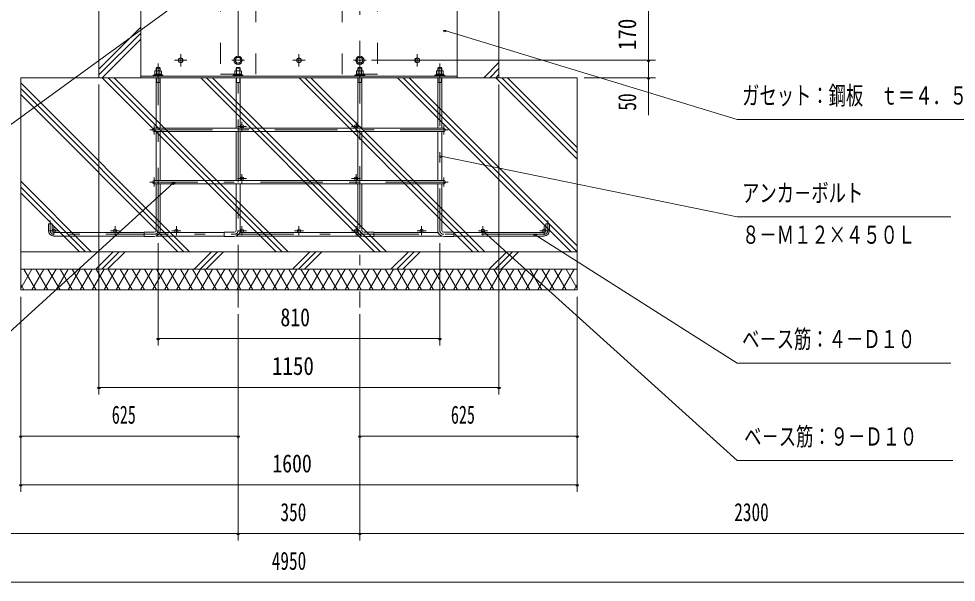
# Model space of a CAD drawing. Units: millimetres, scale not verified, with parts at other scales. Extents: x -34836 to 34836, y -16800 to 16800.
# Drawn here: x 18567 to 29349, y -5008 to 1469 of the extents above; entities that cross this region are included whole.
import ezdxf
from ezdxf.enums import TextEntityAlignment as Align

# ---------------------------------------------------------------- set-up
doc = ezdxf.new("R2010")
doc.units = ezdxf.units.MM
doc.header["$LTSCALE"] = 60
doc.linetypes.add('USER2', pattern=[10, 4, -6])
doc.linetypes.add('USER3', pattern=[24, 12, -5, 2, -5])
for name, color, linetype, lineweight in [('0-6_2-02BOLD', 7, 'Continuous', 18), ('0-7_2-12HIDDEN', 3, 'USER2', 18), ('0-8_2-22CENTER', 3, 'USER3', 18), ('0-9_2-42THIN', 4, 'Continuous', 18), ('0-A_2-52DIM', 3, 'Continuous', 18), ('0-B_2-62HATCH', 2, 'Continuous', 18)]:
    doc.layers.add(name, color=color, linetype=linetype, lineweight=lineweight)
doc.styles.add('ＭＳ ゴシック', font='')
doc.styles.get('ＭＳ ゴシック').set_extended_font_data('MS Gothic')

msp = doc.modelspace()

# ---------------------------------------------------------------- linework, layer by layer
at = {"layer": '0-6_2-02BOLD'}
for p, q in [((19490.11, 791.89), (19490.11, 1791.89)), ((20150.48, 867.48), (20150.48, 831.09)), ((20189.74, 831.09), (20189.74, 867.48)), ((21114.1, 900.26), (21066.1, 900.26)), ((21070.47, 867.48), (21070.47, 831.09)), ((21109.73, 831.09), (21109.73, 867.48)), ((22514.1, 900.26), (22466.11, 900.26)), ((22470.48, 831.09), (22470.48, 867.48)), ((22509.74, 867.48), (22509.74, 831.09)), ((23386.1, 900.26), (23434.1, 900.26)), ((23390.47, 831.09), (23390.47, 867.48)), ((23429.73, 867.48), (23429.73, 831.09)), ((23610.11, 809.89), (19970.1, 809.89)), ((20114.1, 809.89), (20114.1, 819.09)), ((20146.11, 211.89), (20146.11, 791.89)), ((20158.11, 819.09), (20170.11, 831.09)), ((20182.1, 831.09), (20170.11, 819.09)), ((20194.11, 791.89), (20194.11, 211.89)), ((20213.11, 819.09), (20213.11, 831.09)), ((21034.1, 819.09), (21034.1, 809.89)), ((21066.1, 791.89), (21066.1, 211.89)), ((21090.1, 831.09), (21078.11, 819.09)), ((21090.1, 819.09), (21102.1, 831.09)), ((21114.1, 211.89), (21114.1, 791.89)), ((21133.1, 831.09), (21133.1, 819.09)), ((22447.1, 819.09), (22447.1, 831.09)), ((22466.11, 791.89), (22466.11, 211.89)), ((22478.11, 831.09), (22490.11, 819.09)), ((22502.1, 819.09), (22490.11, 831.09)), ((22514.1, 211.89), (22514.1, 791.89)), ((22546.11, 809.89), (22546.11, 819.09)), ((23386.1, 211.89), (23386.1, 791.89)), ((23398.11, 831.09), (23410.1, 819.09)), ((23422.11, 819.09), (23410.1, 831.09)), ((23434.1, 791.89), (23434.1, 211.89)), ((23466.1, 819.09), (23466.1, 809.89)), ((20194.11, 737.89), (20146.11, 737.89)), ((21066.1, 737.89), (21114.1, 737.89)), ((22514.1, 737.89), (22466.11, 737.89)), ((23434.1, 737.89), (23386.1, 737.89)), ((23454.11, 211.89), (20126.11, 211.89)), ((20126.11, 171.89), (23454.11, 171.89)), ((20146.11, -388.11), (20146.11, 171.89)), ((20194.11, 171.89), (20194.11, -388.11)), ((21066.1, 171.89), (21066.1, -388.11)), ((21114.1, -388.11), (21114.1, 171.89)), ((22466.12, 171.89), (22466.12, -388.11)), ((22514.12, -388.11), (22514.12, 171.89)), ((23386.11, -388.11), (23386.11, 171.89)), ((23434.11, 171.89), (23434.11, -388.11)), ((23454.11, -388.11), (20126.11, -388.11)), ((20126.11, -428.11), (23454.11, -428.11)), ((20146.11, -964.11), (20146.11, -428.11)), ((20194.11, -428.11), (20194.11, -964.11)), ((21066.1, -428.11), (21066.1, -964.11)), ((21114.1, -964.11), (21114.1, -428.11)), ((22466.11, -428.11), (22466.11, -964.11)), ((22514.1, -964.11), (22514.1, -428.11)), ((23386.1, -964.11), (23386.1, -428.11)), ((23434.1, -428.11), (23434.1, -964.11)), ((18950.1, -888.11), (18950.1, -968.11)), ((24670.11, -968.11), (24670.11, -888.11)), ((18970.1, -988.11), (20010.1, -988.11)), ((20010.1, -1028.11), (18970.1, -1028.11)), ((20930.1, -1028.11), (20149.08, -1028.11)), ((20189.73, -988.11), (20930.1, -988.11)), ((21069.08, -1028.11), (22511.13, -1028.11)), ((22470.49, -988.11), (21109.72, -988.11)), ((22650.11, -988.11), (23390.48, -988.11)), ((23431.13, -1028.11), (22650.11, -1028.11)), ((24610.11, -988.11), (23570.1, -988.11)), ((23570.1, -1028.11), (24610.11, -1028.11)), ((24990.11, -1208.11), (18590.1, -1208.11)), ((18590.1, -1408.11), (24990.11, -1408.11))]:
    msp.add_line(p, q, dxfattribs=at)
for points in [[(19970.1, 791.89), (19970.1, 1791.89), (23610.11, 1791.89), (23610.11, 791.89)], [(24090.1, 791.89), (24090.1, 1791.89), (31690.11, 1791.89)], [(20130.85, 831.09), (20130.85, 867.48), (20137.11, 871.09), (20203.11, 871.09), (20209.37, 867.48), (20209.37, 831.09)], [(20146.11, 900.26), (20154.1, 908.27), (20186.11, 908.27), (20194.11, 900.26)], [(20194.11, 871.09), (20194.11, 900.26), (20146.11, 900.26), (20146.11, 871.09)], [(21050.84, 831.09), (21050.84, 867.48), (21057.1, 871.09), (21123.1, 871.09), (21129.36, 867.48), (21129.36, 831.09)], [(21114.1, 871.09), (21114.1, 900.26), (21106.1, 908.27), (21074.1, 908.27), (21066.1, 900.26), (21066.1, 871.09)], [(22529.37, 831.09), (22529.37, 867.48), (22523.11, 871.09), (22457.1, 871.09), (22450.84, 867.48), (22450.84, 831.09)], [(22466.11, 871.09), (22466.11, 900.26), (22474.11, 908.27), (22506.11, 908.27), (22514.1, 900.26), (22514.1, 871.09)], [(23370.84, 831.09), (23370.84, 867.48), (23377.1, 871.09), (23443.1, 871.09), (23449.36, 867.48), (23449.36, 831.09)], [(23386.1, 871.09), (23386.1, 900.26), (23394.1, 908.27), (23426.1, 908.27), (23434.1, 900.26), (23434.1, 871.09)], [(20114.1, 819.09), (20226.11, 819.09), (20226.11, 809.89)], [(20213.11, 831.09), (20127.11, 831.09), (20127.11, 819.09)], [(21034.1, 819.09), (21146.11, 819.09), (21146.11, 809.89)], [(21133.1, 831.09), (21047.1, 831.09), (21047.1, 819.09)], [(22546.11, 819.09), (22434.1, 819.09), (22434.1, 809.89)], [(22447.1, 831.09), (22533.11, 831.09), (22533.11, 819.09)], [(23466.1, 819.09), (23354.1, 819.09), (23354.1, 809.89)], [(23367.1, 819.09), (23367.1, 831.09), (23453.1, 831.09), (23453.1, 819.09)], [(18910.1, -968.11), (18910.1, -888.11), (18950.1, -888.11)], [(24670.11, -888.11), (24630.11, -888.11), (24630.11, -968.11)], [(20126.11, -1032.11), (20010.1, -1032.11), (20010.1, -984.11), (20126.11, -984.11)], [(21046.1, -984.11), (20930.1, -984.11), (20930.1, -1032.11), (21046.1, -1032.11)], [(22534.1, -1032.11), (22650.11, -1032.11), (22650.11, -984.11), (22534.1, -984.11)], [(23454.1, -984.11), (23570.1, -984.11), (23570.1, -1032.11), (23454.1, -1032.11)]]:
    msp.add_lwpolyline(points, dxfattribs=at)
for points in [[(21109.73, 957.89), (21070.47, 957.89), (21050.84, 991.89), (21070.47, 1025.89), (21109.73, 1025.89), (21129.36, 991.89)], [(22470.48, 957.89), (22450.84, 991.89), (22470.48, 1025.89), (22509.74, 1025.89), (22529.37, 991.89), (22509.74, 957.89)], [(24990.11, 791.89), (24990.11, -1648.11), (18590.1, -1648.11), (18590.1, 791.89)]]:
    msp.add_lwpolyline(points, close=True, dxfattribs=at)
for centre, radius in [((20430.1, 991.89), 28), ((20430.1, 991.89), 24), ((21090.1, 991.89), 48), ((21090.1, 991.89), 33), ((21790.11, 991.89), 28), ((21790.11, 991.89), 24), ((22490.11, 991.89), 48), ((22490.11, 991.89), 33), ((23150.12, 991.89), 28), ((23150.12, 991.89), 24), ((21134.1, 231.89), 20), ((22446.12, 231.89), 20), ((21134.1, -368.11), 20), ((22446.12, -368.11), 20), ((18970.1, -968.11), 20), ((19675.1, -968.11), 20), ((20380.1, -968.11), 20), ((21134.1, -968.11), 20), ((21790.1, -968.11), 20), ((22446.11, -968.11), 20), ((23200.11, -968.11), 20), ((23905.1, -968.11), 20), ((24610.11, -968.11), 20)]:
    msp.add_circle(centre, radius, dxfattribs=at)
for centre, radius, start, end in [((20140.66, 855.96), 15.13, 49.57008, 90), ((20170.11, 815.97), 55.12, 69.13591, 110.86404), ((20199.55, 855.96), 15.13, 90, 130.42987), ((21060.66, 855.96), 15.13, 49.57008, 90), ((21090.1, 815.97), 55.12, 69.13591, 110.86404), ((21119.55, 855.96), 15.13, 90, 130.42987), ((22460.65, 855.96), 15.13, 49.5701, 90), ((22490.11, 815.97), 55.12, 69.13593, 110.86406), ((22519.55, 855.96), 15.13, 90, 130.42989), ((23380.66, 855.96), 15.13, 49.5701, 90), ((23410.1, 815.97), 55.12, 69.13593, 110.86406), ((23439.55, 855.96), 15.13, 90, 130.42989), ((20126.11, 191.89), 20, 90, 270), ((23454.11, 191.89), 20, 270, 90), ((20126.11, -408.11), 20, 90, 270), ((23454.11, -408.11), 20, 270, 90), ((18970.1, -968.11), 60, 180, 270), ((20126.11, -964.11), 68, 270, 0), ((20126.11, -964.11), 20, 270, 0), ((21046.1, -964.11), 68, 270, 0), ((21046.1, -964.11), 20, 270, 0), ((22534.1, -964.11), 68, 180, 270), ((22534.1, -964.11), 20, 180, 270), ((23454.1, -964.11), 68, 180, 270), ((23454.1, -964.11), 20, 180, 270), ((24610.11, -968.11), 60, 270, 0)]:
    msp.add_arc(centre, radius, start, end, dxfattribs=at)
at = {"layer": '0-7_2-12HIDDEN'}
for points in [[(20886.91, 1791.89), (20886.91, 831.89), (21293.31, 831.89), (21293.31, 1791.89)], [(22693.3, 1791.89), (22693.3, 831.89), (22286.9, 831.89), (22286.9, 1791.89)]]:
    msp.add_lwpolyline(points, dxfattribs=at)
at = {"layer": '0-8_2-22CENTER'}
for p, q in [((21090.1, -1848.11), (21090.1, 9855.89)), ((22490.11, 9855.89), (22490.11, -1848.11)), ((20358.1, 991.89), (20502.1, 991.89)), ((20430.1, 1063.89), (20430.1, 919.89)), ((21018.11, 991.89), (21162.11, 991.89)), ((21718.11, 991.89), (21862.11, 991.89)), ((21790.11, 1063.89), (21790.11, 919.89)), ((22562.1, 991.89), (22418.1, 991.89)), ((23078.12, 991.89), (23222.12, 991.89)), ((23150.12, 1063.89), (23150.12, 919.89)), ((20170.11, -964.11), (20170.11, 956.26)), ((23410.1, 956.26), (23410.1, -964.11)), ((20126.11, 243.89), (20126.11, 139.89)), ((21186.1, 231.89), (21082.1, 231.89)), ((21134.1, 179.89), (21134.1, 283.89)), ((22394.12, 231.89), (22498.12, 231.89)), ((22446.12, 283.89), (22446.12, 179.89)), ((23454.11, 139.89), (23454.11, 243.89)), ((20074.11, 191.89), (23506.11, 191.89)), ((21134.1, -420.11), (21134.1, -316.11)), ((22446.12, -316.11), (22446.12, -420.11)), ((23506.11, -408.11), (20074.11, -408.11)), ((20126.11, -460.11), (20126.11, -356.11)), ((21082.1, -368.11), (21186.1, -368.11)), ((22394.12, -368.11), (22498.12, -368.11)), ((23454.11, -356.11), (23454.11, -460.11)), ((18930.1, -968.11), (18930.1, -848.11)), ((24650.11, -968.11), (24650.11, -848.11)), ((18918.11, -968.11), (19022.11, -968.11)), ((18970.1, -1020.11), (18970.1, -916.11)), ((19623.11, -968.11), (19727.11, -968.11)), ((19675.1, -1020.11), (19675.1, -916.11)), ((20328.1, -968.11), (20432.1, -968.11)), ((20380.1, -1020.11), (20380.1, -916.11)), ((21186.11, -968.11), (21082.1, -968.11)), ((21134.1, -1020.11), (21134.1, -916.11)), ((21842.1, -968.11), (21738.1, -968.11)), ((21790.1, -916.11), (21790.1, -1020.11)), ((22498.11, -968.11), (22394.1, -968.11)), ((22446.11, -1020.11), (22446.11, -916.11)), ((23252.11, -968.11), (23148.11, -968.11)), ((23200.11, -1020.11), (23200.11, -916.11)), ((23853.1, -968.11), (23957.1, -968.11)), ((23905.1, -1020.11), (23905.1, -916.11)), ((24558.1, -968.11), (24662.1, -968.11)), ((24610.11, -916.11), (24610.11, -1020.11)), ((24610.11, -1008.11), (18970.1, -1008.11))]:
    msp.add_line(p, q, dxfattribs=at)
for centre, radius, start, end in [((18970.1, -968.11), 40, 180, 270), ((20126.11, -964.11), 44, 270, 0), ((21046.1, -964.11), 44, 270, 0), ((22534.1, -964.11), 44, 180, 270), ((23454.1, -964.11), 44, 180, 270), ((24610.11, -968.11), 40, 270, 0)]:
    msp.add_arc(centre, radius, start, end, dxfattribs=at)
at = {"layer": '0-9_2-42THIN'}
for p, q in [((20152.11, 871.09), (20152.11, 906.26)), ((20188.1, 906.26), (20188.1, 871.09)), ((21072.11, 906.26), (21072.11, 871.09)), ((21108.1, 871.09), (21108.1, 906.26)), ((22472.11, 871.09), (22472.11, 906.26)), ((22508.1, 906.26), (22508.1, 871.09)), ((23392.11, 906.26), (23392.11, 871.09)), ((23428.11, 871.09), (23428.11, 906.26))]:
    msp.add_line(p, q, dxfattribs=at)
for points in [[(20146.11, 727.5), (20152.11, 737.89), (20152.11, 791.89)], [(20188.1, 791.89), (20188.1, 737.89), (20194.11, 727.5)], [(21072.11, 791.89), (21072.11, 737.89), (21066.1, 727.5)], [(21114.1, 727.5), (21108.1, 737.89), (21108.1, 791.89)], [(22472.11, 791.89), (22472.11, 737.89), (22466.11, 727.5)], [(22514.1, 727.5), (22508.1, 737.89), (22508.1, 791.89)], [(23392.11, 791.89), (23392.11, 737.89), (23386.1, 727.5)], [(23434.1, 727.5), (23428.11, 737.89), (23428.11, 791.89)]]:
    msp.add_lwpolyline(points, dxfattribs=at)
at = {"layer": '0-A_2-52DIM'}
for p, q in [((25810.1, 1671.89), (25810.1, 359.89)), ((23482.61, 1334.06), (23450.61, 1334.06)), ((25890.1, 991.89), (22624.22, 991.89)), ((25826.1, 991.89), (25794.1, 991.89)), ((25890.1, 791.89), (25070.1, 791.89)), ((25826.1, 791.89), (25794.1, 791.89)), ((19490.11, 711.89), (19490.11, -2848.11)), ((24090.1, -2848.11), (24090.1, 711.89)), ((23437.8, -109.28), (23405.8, -109.28)), ((20361.96, -418.24), (20329.96, -418.24)), ((23928.41, -974.42), (23896.41, -974.42)), ((24521.48, -1015.57), (24489.48, -1015.57)), ((20170.11, -2288.11), (20170.11, -1112.11)), ((23410.1, -1112.11), (23410.1, -2288.11)), ((18590.1, -3968.11), (18590.1, -1728.11)), ((24990.11, -3968.11), (24990.11, -1728.11)), ((21090.1, -4528.11), (21090.1, -1925.64)), ((22490.11, -1925.64), (22490.11, -4528.11)), ((20186.11, -2208.11), (20154.11, -2208.11)), ((23410.1, -2208.11), (20170.11, -2208.11)), ((23426.1, -2208.11), (23394.1, -2208.11)), ((19506.11, -2768.11), (19474.11, -2768.11)), ((19490.11, -2768.11), (24090.1, -2768.11)), ((24106.1, -2768.11), (24074.1, -2768.11)), ((18606.1, -3328.11), (18574.1, -3328.11)), ((21090.1, -3328.11), (18590.1, -3328.11)), ((21106.11, -3328.11), (21074.11, -3328.11)), ((22506.11, -3328.11), (22474.11, -3328.11)), ((22490.11, -3328.11), (24990.11, -3328.11)), ((25006.11, -3328.11), (24974.11, -3328.11)), ((18606.1, -3888.11), (18574.1, -3888.11)), ((24990.11, -3888.11), (18590.1, -3888.11)), ((25006.11, -3888.11), (24974.11, -3888.11)), ((31690.11, -4448.11), (11890.1, -4448.11)), ((21106.11, -4448.11), (21074.11, -4448.11)), ((22506.11, -4448.11), (22474.11, -4448.11)), ((31690.11, -5008.11), (11890.1, -5008.11))]:
    msp.add_line(p, q, dxfattribs=at)
for points in [[(15585.51, -41.53), (18065.51, -41.53), (20424.84, 1667.04)], [(23466.61, 1334.06), (26830.1, 311.89), (30006.57, 311.89)], [(29286.58, -808.11), (26830.1, -808.11), (23421.8, -109.28)], [(20345.96, -418.24), (18065.51, -2488.11), (15345.51, -2488.11)], [(23912.41, -974.42), (26830.1, -3608.11), (29310.11, -3608.11)], [(29286.58, -2488.11), (26830.1, -2488.11), (24505.48, -1015.57)]]:
    msp.add_lwpolyline(points, dxfattribs=at)
for centre in [(23466.61, 1334.06), (25810.1, 991.89), (25810.1, 791.89), (23421.8, -109.28), (20345.96, -418.24), (23912.41, -974.42), (24505.48, -1015.57), (20170.11, -2208.11), (23410.1, -2208.11), (19490.11, -2768.11), (24090.1, -2768.11), (18590.1, -3328.11), (21090.11, -3328.11), (22490.11, -3328.11), (24990.11, -3328.11), (18590.1, -3888.11), (24990.11, -3888.11), (21090.11, -4448.11), (22490.11, -4448.11)]:
    msp.add_arc(centre, 16, 180, 0, dxfattribs=at)
at = {"layer": '0-B_2-62HATCH'}
for p, q in [((19970.1, 1371.13), (19490.11, 891.14)), ((19490.11, 823.26), (19970.1, 1303.25)), ((19970.1, 1235.37), (19526.62, 791.89)), ((23916.34, 791.89), (24090.1, 965.65)), ((24090.1, 897.77), (23984.22, 791.89)), ((19528.11, 791.89), (21528.11, -1208.11)), ((21595.99, -1208.11), (19595.99, 791.89)), ((19663.87, 791.89), (21663.87, -1208.11)), ((22659.48, -1208.11), (20659.48, 791.89)), ((20727.36, 791.89), (22727.36, -1208.11)), ((22795.25, -1208.11), (20795.24, 791.89)), ((21790.85, 791.89), (23790.85, -1208.11)), ((23858.73, -1208.11), (21858.73, 791.89)), ((21926.61, 791.89), (23926.61, -1208.11)), ((24922.22, -1208.11), (22922.22, 791.89)), ((22990.1, 791.89), (24990.11, -1208.11)), ((24990.11, -1140.23), (23057.98, 791.89)), ((24052.1, 791.89), (24090.1, 829.89)), ((24053.59, 791.89), (24990.11, -144.63)), ((24121.47, 791.89), (24990.11, -76.74)), ((24990.11, -8.86), (24189.35, 791.89)), ((20532.5, -1208.11), (18590.1, 734.29)), ((18590.1, 666.41), (20464.62, -1208.11)), ((20396.74, -1208.11), (18590.1, 598.52)), ((19401.13, -1208.11), (18590.1, -397.08)), ((18590.1, -464.96), (19333.25, -1208.11)), ((19265.37, -1208.11), (18590.1, -532.85)), ((19453.6, -1408.11), (19653.6, -1208.11)), ((19721.48, -1208.11), (19521.48, -1408.11)), ((19589.36, -1408.11), (19789.36, -1208.11)), ((20784.97, -1208.11), (20584.97, -1408.11)), ((20852.85, -1208.11), (20652.85, -1408.11)), ((20720.73, -1408.11), (20920.73, -1208.11)), ((21916.34, -1208.11), (21716.34, -1408.11)), ((21784.22, -1408.11), (21984.22, -1208.11)), ((21852.1, -1408.11), (22052.1, -1208.11)), ((22847.71, -1408.11), (23047.71, -1208.11)), ((23115.59, -1208.11), (22915.59, -1408.11)), ((22983.47, -1408.11), (23183.47, -1208.11)), ((23979.08, -1408.11), (24179.08, -1208.11)), ((24246.96, -1208.11), (24046.96, -1408.11)), ((24314.84, -1208.11), (24114.85, -1408.11)), ((18718.6, -1408.11), (18590.1, -1630.66)), ((18626.21, -1408.11), (18764.78, -1648.11)), ((18718.59, -1648.11), (18857.16, -1408.11)), ((18903.34, -1648.11), (18764.78, -1408.11)), ((18995.72, -1408.11), (18857.15, -1648.11)), ((18903.34, -1408.11), (19041.91, -1648.11)), ((18995.72, -1648.11), (19134.29, -1408.11)), ((19180.47, -1648.11), (19041.91, -1408.11)), ((19272.85, -1408.11), (19134.29, -1648.11)), ((19180.47, -1408.11), (19319.04, -1648.11)), ((19272.85, -1648.11), (19411.41, -1408.11)), ((19457.6, -1648.11), (19319.04, -1408.11)), ((19549.98, -1408.11), (19411.41, -1648.11)), ((19596.16, -1648.11), (19457.6, -1408.11)), ((19688.54, -1408.11), (19549.98, -1648.11)), ((19734.73, -1648.11), (19596.16, -1408.11)), ((19827.1, -1408.11), (19688.54, -1648.11)), ((19734.73, -1408.11), (19873.3, -1648.11)), ((19827.1, -1648.11), (19965.67, -1408.11)), ((20011.86, -1648.11), (19873.3, -1408.11)), ((20104.23, -1408.11), (19965.67, -1648.11)), ((20011.86, -1408.11), (20150.42, -1648.11)), ((20104.23, -1648.11), (20242.8, -1408.11)), ((20288.98, -1648.11), (20150.42, -1408.11)), ((20381.36, -1408.11), (20242.79, -1648.11)), ((20288.98, -1408.11), (20427.55, -1648.11)), ((20381.36, -1648.11), (20519.92, -1408.11)), ((20566.11, -1648.11), (20427.55, -1408.11)), ((20658.49, -1408.11), (20519.92, -1648.11)), ((20566.11, -1408.11), (20704.68, -1648.11)), ((20658.49, -1648.11), (20797.05, -1408.11)), ((20843.24, -1648.11), (20704.68, -1408.11)), ((20935.62, -1408.11), (20797.05, -1648.11)), ((20843.24, -1408.11), (20981.81, -1648.11)), ((20935.61, -1648.11), (21074.18, -1408.11)), ((21120.37, -1648.11), (20981.81, -1408.11)), ((21212.74, -1408.11), (21074.18, -1648.11)), ((21120.37, -1408.11), (21258.94, -1648.11)), ((21212.74, -1648.11), (21351.31, -1408.11)), ((21397.5, -1648.11), (21258.93, -1408.11)), ((21489.87, -1408.11), (21351.31, -1648.11)), ((21397.5, -1408.11), (21536.06, -1648.11)), ((21489.87, -1648.11), (21628.44, -1408.11)), ((21674.63, -1648.11), (21536.06, -1408.11)), ((21767, -1408.11), (21628.44, -1648.11)), ((21674.63, -1408.11), (21813.19, -1648.11)), ((21767, -1648.11), (21905.57, -1408.11)), ((21951.76, -1648.11), (21813.19, -1408.11)), ((22044.13, -1408.11), (21905.57, -1648.11)), ((21951.75, -1408.11), (22090.32, -1648.11)), ((22044.13, -1648.11), (22182.69, -1408.11)), ((22228.88, -1648.11), (22090.32, -1408.11)), ((22321.26, -1408.11), (22182.69, -1648.11)), ((22228.88, -1408.11), (22367.45, -1648.11)), ((22321.26, -1648.11), (22459.82, -1408.11)), ((22506.01, -1648.11), (22367.44, -1408.11)), ((22598.38, -1408.11), (22459.82, -1648.11)), ((22506.01, -1408.11), (22644.57, -1648.11)), ((22598.38, -1648.11), (22736.95, -1408.11)), ((22783.14, -1648.11), (22644.57, -1408.11)), ((22875.51, -1408.11), (22736.95, -1648.11)), ((22783.14, -1408.11), (22921.7, -1648.11)), ((22875.51, -1648.11), (23014.08, -1408.11)), ((22921.7, -1408.11), (23060.27, -1648.11)), ((23014.08, -1648.11), (23152.64, -1408.11)), ((23198.83, -1648.11), (23060.27, -1408.11)), ((23291.2, -1408.11), (23152.64, -1648.11)), ((23198.83, -1408.11), (23337.4, -1648.11)), ((23291.2, -1648.11), (23429.77, -1408.11)), ((23475.96, -1648.11), (23337.39, -1408.11)), ((23568.33, -1408.11), (23429.77, -1648.11)), ((23475.96, -1408.11), (23614.52, -1648.11)), ((23568.33, -1648.11), (23706.9, -1408.11)), ((23753.09, -1648.11), (23614.52, -1408.11)), ((23845.46, -1408.11), (23706.9, -1648.11)), ((23753.09, -1408.11), (23891.65, -1648.11)), ((23845.46, -1648.11), (23984.03, -1408.11)), ((24030.22, -1648.11), (23891.65, -1408.11)), ((24122.59, -1408.11), (23984.03, -1648.11)), ((24030.21, -1408.11), (24168.78, -1648.11)), ((24122.59, -1648.11), (24261.16, -1408.11)), ((24307.34, -1648.11), (24168.78, -1408.11)), ((24399.72, -1408.11), (24261.15, -1648.11)), ((24307.34, -1408.11), (24445.91, -1648.11)), ((24399.72, -1648.11), (24538.28, -1408.11)), ((24584.47, -1648.11), (24445.91, -1408.11)), ((24676.85, -1408.11), (24538.28, -1648.11)), ((24584.47, -1408.11), (24723.03, -1648.11)), ((24676.85, -1648.11), (24815.41, -1408.11)), ((24861.6, -1648.11), (24723.03, -1408.11)), ((24953.97, -1408.11), (24815.41, -1648.11)), ((24861.6, -1408.11), (24990.11, -1630.7)), ((18590.1, -1585.56), (18626.22, -1648.12)), ((24990.11, -1585.53), (24953.97, -1648.11))]:
    msp.add_line(p, q, dxfattribs=at)

# ---------------------------------------------------------------- texts
at = {"layer": '0-A_2-52DIM', "color": 7, "style": 'ＭＳ ゴシック'}
for s, width, p in [('170', 0.85, (25730.1, 1108.71)), ('50', 0.7, (25730.1, 413.14))]:
    msp.add_text(s, height=208.4, rotation=90, dxfattribs=dict(at, width=width)).set_placement(p, align=Align.BOTTOM_LEFT)
for s, width, p in [('ガセット：鋼板\u3000ｔ＝４．５', 0.7, (26886.57, 420.31)), ('アンカ－ボルト', 0.7, (26886.57, -699.69)), ('８－Ｍ１２×４５０Ｌ', 0.7, (26886.57, -1179.69)), ('810', 0.8, (21576.77, -2128.11)), ('ベ－ス筋：４－Ｄ１０', 0.7, (26886.57, -2379.69)), ('1150', 0.85, (21479.61, -2688.11)), ('625', 0.65, (19637.19, -3248.11)), ('625', 0.65, (23537.2, -3248.11)), ('ベ－ス筋：９－Ｄ１０', 0.7, (26910.1, -3499.69)), ('1600', 0.8, (21483.68, -3808.11)), ('350', 0.7, (21576.87, -4368.11)), ('2300', 0.7, (26795.81, -4368.11)), ('4950', 0.7, (21476.57, -4928.11))]:
    msp.add_text(s, height=208.4, dxfattribs=dict(at, width=width)).set_placement(p, align=Align.BOTTOM_LEFT)

doc.saveas('drawing.dxf')
